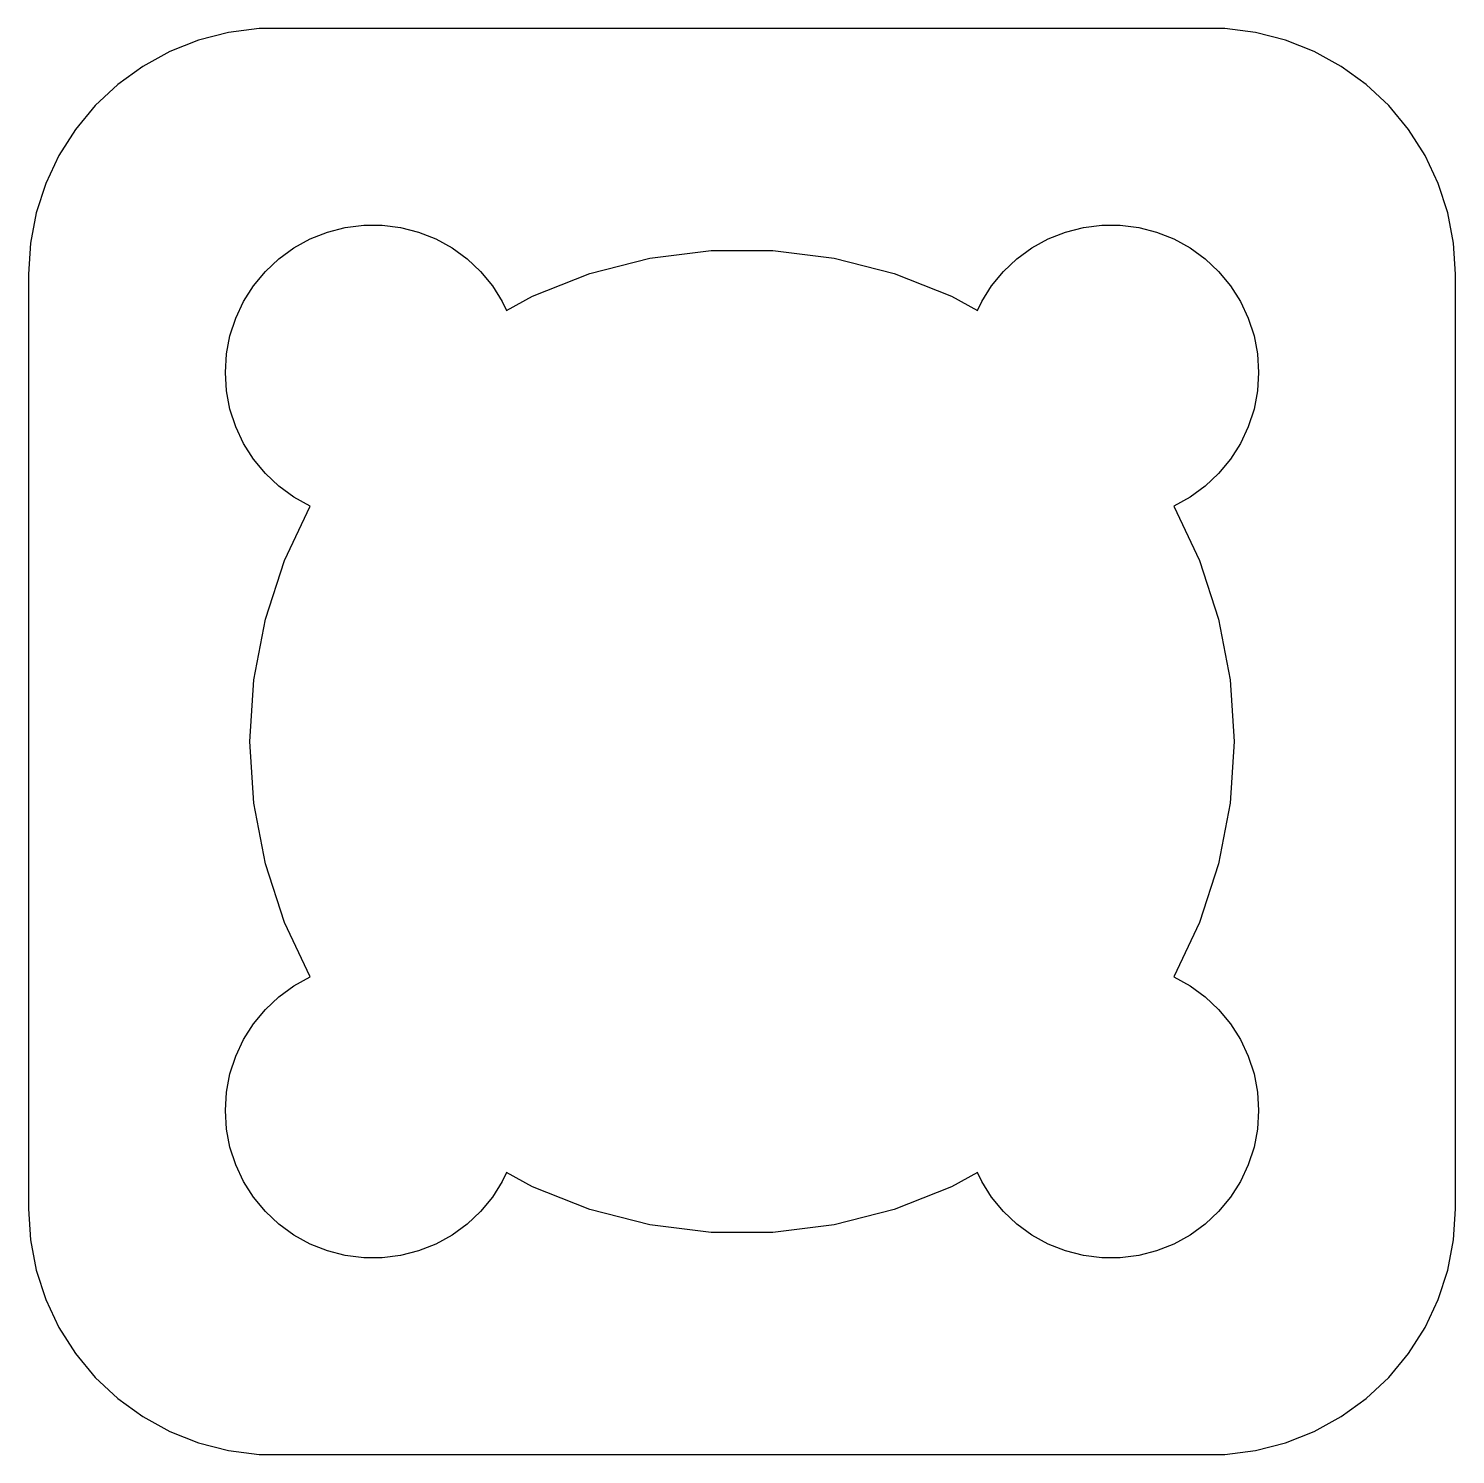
# Model space of a CAD drawing. Header units: metres. Extents: x -14.5 to 14.5, y 24.5 to 53.5.
import ezdxf

# ---------------------------------------------------------------- set-up
doc = ezdxf.new("R2010")
doc.units = ezdxf.units.M

msp = doc.modelspace()

# ---------------------------------------------------------------- linework, layer by layer
for p, q in [((-10.4369, 53.4114), (-11.0451, 53.2553)), ((-9.81395, 53.4901), (-10.4369, 53.4114)), ((9.81395, 53.4901), (-9.81395, 53.4901)), ((10.4369, 53.4114), (9.81395, 53.4901)), ((11.0451, 53.2553), (10.4369, 53.4114)), ((-11.0451, 53.2553), (-11.6289, 53.0241)), ((11.6289, 53.0241), (11.0451, 53.2553)), ((-11.6289, 53.0241), (-12.1791, 52.7216)), ((12.1791, 52.7216), (11.6289, 53.0241)), ((-12.1791, 52.7216), (-12.6871, 52.3526)), ((12.6871, 52.3526), (12.1791, 52.7216)), ((-12.6871, 52.3526), (-13.1448, 51.9227)), ((13.1448, 51.9227), (12.6871, 52.3526)), ((-13.1448, 51.9227), (-13.5451, 51.4389)), ((13.5451, 51.4389), (13.1448, 51.9227)), ((-13.5451, 51.4389), (-13.8815, 50.9088)), ((13.8815, 50.9088), (13.5451, 51.4389)), ((-13.8815, 50.9088), (-14.1489, 50.3406)), ((14.1489, 50.3406), (13.8815, 50.9088)), ((-14.1489, 50.3406), (-14.3429, 49.7434)), ((14.3429, 49.7434), (14.1489, 50.3406)), ((-14.3429, 49.7434), (-14.4606, 49.1267)), ((14.4606, 49.1267), (14.3429, 49.7434)), ((-8.77733, 49.2145), (-8.42705, 49.3532)), ((-8.42705, 49.3532), (-8.06213, 49.4469)), ((-8.06213, 49.4469), (-7.68837, 49.4941)), ((-7.68837, 49.4941), (-7.31161, 49.4941)), ((-7.31161, 49.4941), (-6.93785, 49.4469)), ((-6.93785, 49.4469), (-6.57294, 49.3532)), ((-6.57294, 49.3532), (-6.22266, 49.2145)), ((6.22266, 49.2145), (6.57294, 49.3532)), ((6.57294, 49.3532), (6.93785, 49.4469)), ((6.93785, 49.4469), (7.31161, 49.4941)), ((7.31161, 49.4941), (7.68837, 49.4941)), ((7.68837, 49.4941), (8.06213, 49.4469)), ((8.06213, 49.4469), (8.42705, 49.3532)), ((8.42705, 49.3532), (8.77733, 49.2145)), ((-14.4606, 49.1267), (-14.5, 48.5)), ((-9.41226, 48.8115), (-9.10747, 49.033)), ((-9.10747, 49.033), (-8.77733, 49.2145)), ((-6.22266, 49.2145), (-5.89252, 49.033)), ((-5.89252, 49.033), (-5.58772, 48.8115)), ((5.58772, 48.8115), (5.89252, 49.033)), ((5.89252, 49.033), (6.22266, 49.2145)), ((8.77733, 49.2145), (9.10747, 49.033)), ((9.10747, 49.033), (9.41226, 48.8115)), ((14.5, 48.5), (14.4606, 49.1267)), ((-9.6869, 48.5536), (-9.41226, 48.8115)), ((-5.58772, 48.8115), (-5.31308, 48.5536)), ((-3.09016, 48.5106), (-1.87381, 48.8229)), ((-1.87381, 48.8229), (-0.6279, 48.9803)), ((-0.6279, 48.9803), (0.6279, 48.9803)), ((0.6279, 48.9803), (1.87381, 48.8229)), ((1.87381, 48.8229), (3.09016, 48.5106)), ((5.31308, 48.5536), (5.58772, 48.8115)), ((9.41226, 48.8115), (9.6869, 48.5536)), ((-14.5, 48.5), (-14.5, 29.5)), ((-9.92705, 48.2634), (-9.6869, 48.5536)), ((-5.31308, 48.5536), (-5.07294, 48.2634)), ((-4.25778, 48.0483), (-3.09016, 48.5106)), ((3.09016, 48.5106), (4.25778, 48.0483)), ((5.07294, 48.2634), (5.31308, 48.5536)), ((9.6869, 48.5536), (9.92705, 48.2634)), ((14.5, 29.5), (14.5, 48.5)), ((-10.1289, 47.9453), (-9.92705, 48.2634)), ((-5.07294, 48.2634), (-4.87108, 47.9453)), ((4.87108, 47.9453), (5.07294, 48.2634)), ((9.92705, 48.2634), (10.1289, 47.9453)), ((-10.2893, 47.6044), (-10.1289, 47.9453)), ((-4.87108, 47.9453), (-4.78354, 47.7592)), ((-4.78354, 47.7592), (-4.25778, 48.0483)), ((4.25778, 48.0483), (4.78354, 47.7592)), ((4.78354, 47.7592), (4.87108, 47.9453)), ((10.1289, 47.9453), (10.2893, 47.6044)), ((-10.4057, 47.2461), (-10.2893, 47.6044)), ((10.2893, 47.6044), (10.4057, 47.2461)), ((-10.4763, 46.876), (-10.4057, 47.2461)), ((10.4057, 47.2461), (10.4763, 46.876)), ((-10.5, 46.5), (-10.4763, 46.876)), ((10.4763, 46.876), (10.5, 46.5)), ((-10.4763, 46.124), (-10.5, 46.5)), ((10.5, 46.5), (10.4763, 46.124)), ((-10.4057, 45.7539), (-10.4763, 46.124)), ((10.4763, 46.124), (10.4057, 45.7539)), ((-10.2893, 45.3956), (-10.4057, 45.7539)), ((10.4057, 45.7539), (10.2893, 45.3956)), ((-10.1289, 45.0547), (-10.2893, 45.3956)), ((10.2893, 45.3956), (10.1289, 45.0547)), ((-9.92705, 44.7366), (-10.1289, 45.0547)), ((10.1289, 45.0547), (9.92705, 44.7366)), ((-9.6869, 44.4464), (-9.92705, 44.7366)), ((9.92705, 44.7366), (9.6869, 44.4464)), ((-9.41226, 44.1884), (-9.6869, 44.4464)), ((9.6869, 44.4464), (9.41226, 44.1884)), ((-9.10747, 43.967), (-9.41226, 44.1884)), ((9.41226, 44.1884), (9.10747, 43.967)), ((-8.77797, 43.7859), (-9.10747, 43.967)), ((9.10747, 43.967), (8.77797, 43.7859)), ((-9.29776, 42.6812), (-8.77797, 43.7859)), ((8.77797, 43.7859), (9.29776, 42.6812)), ((-9.68582, 41.4869), (-9.29776, 42.6812)), ((9.29776, 42.6812), (9.68582, 41.4869)), ((-9.92114, 40.2533), (-9.68582, 41.4869)), ((9.68582, 41.4869), (9.92114, 40.2533)), ((-10, 39), (-9.92114, 40.2533)), ((9.92114, 40.2533), (10, 39)), ((-9.92114, 37.7467), (-10, 39)), ((10, 39), (9.92114, 37.7467)), ((-9.68582, 36.5131), (-9.92114, 37.7467)), ((9.92114, 37.7467), (9.68582, 36.5131)), ((-9.29776, 35.3188), (-9.68582, 36.5131)), ((9.68582, 36.5131), (9.29776, 35.3188)), ((-8.77797, 34.2141), (-9.29776, 35.3188)), ((9.29776, 35.3188), (8.77797, 34.2141)), ((-9.41226, 33.8116), (-9.10747, 34.033)), ((-9.10747, 34.033), (-8.77797, 34.2141)), ((8.77797, 34.2141), (9.10747, 34.033)), ((9.10747, 34.033), (9.41226, 33.8116)), ((-9.6869, 33.5536), (-9.41226, 33.8116)), ((9.41226, 33.8116), (9.6869, 33.5536)), ((-9.92705, 33.2634), (-9.6869, 33.5536)), ((9.6869, 33.5536), (9.92705, 33.2634)), ((-10.1289, 32.9453), (-9.92705, 33.2634)), ((9.92705, 33.2634), (10.1289, 32.9453)), ((-10.2893, 32.6044), (-10.1289, 32.9453)), ((10.1289, 32.9453), (10.2893, 32.6044)), ((-10.4057, 32.2461), (-10.2893, 32.6044)), ((10.2893, 32.6044), (10.4057, 32.2461)), ((-10.4763, 31.876), (-10.4057, 32.2461)), ((10.4057, 32.2461), (10.4763, 31.876)), ((-10.5, 31.5), (-10.4763, 31.876)), ((10.4763, 31.876), (10.5, 31.5)), ((-10.4763, 31.124), (-10.5, 31.5)), ((10.5, 31.5), (10.4763, 31.124)), ((-10.4057, 30.7539), (-10.4763, 31.124)), ((10.4763, 31.124), (10.4057, 30.7539)), ((-10.2893, 30.3956), (-10.4057, 30.7539)), ((10.4057, 30.7539), (10.2893, 30.3956)), ((-10.1289, 30.0547), (-10.2893, 30.3956)), ((-4.78354, 30.2408), (-4.87108, 30.0547)), ((-4.25778, 29.9517), (-4.78354, 30.2408)), ((4.78354, 30.2408), (4.25778, 29.9517)), ((4.87108, 30.0547), (4.78354, 30.2408)), ((10.2893, 30.3956), (10.1289, 30.0547)), ((-9.92705, 29.7366), (-10.1289, 30.0547)), ((-4.87108, 30.0547), (-5.07294, 29.7366)), ((-3.09016, 29.4894), (-4.25778, 29.9517)), ((4.25778, 29.9517), (3.09016, 29.4894)), ((5.07294, 29.7366), (4.87108, 30.0547)), ((10.1289, 30.0547), (9.92705, 29.7366)), ((-9.6869, 29.4464), (-9.92705, 29.7366)), ((-5.07294, 29.7366), (-5.31308, 29.4464)), ((5.31308, 29.4464), (5.07294, 29.7366)), ((9.92705, 29.7366), (9.6869, 29.4464)), ((-14.5, 29.5), (-14.4606, 28.8733)), ((-9.41226, 29.1885), (-9.6869, 29.4464)), ((-5.31308, 29.4464), (-5.58772, 29.1885)), ((-1.87381, 29.1771), (-3.09016, 29.4894)), ((3.09016, 29.4894), (1.87381, 29.1771)), ((5.58772, 29.1885), (5.31308, 29.4464)), ((9.6869, 29.4464), (9.41226, 29.1885)), ((14.4606, 28.8733), (14.5, 29.5)), ((-9.10747, 28.967), (-9.41226, 29.1885)), ((-5.58772, 29.1885), (-5.89252, 28.967)), ((-0.6279, 29.0197), (-1.87381, 29.1771)), ((0.6279, 29.0197), (-0.6279, 29.0197)), ((1.87381, 29.1771), (0.6279, 29.0197)), ((5.89252, 28.967), (5.58772, 29.1885)), ((9.41226, 29.1885), (9.10747, 28.967)), ((-14.4606, 28.8733), (-14.3429, 28.2566)), ((-8.77733, 28.7855), (-9.10747, 28.967)), ((-8.42705, 28.6468), (-8.77733, 28.7855)), ((-6.22266, 28.7855), (-6.57294, 28.6468)), ((-5.89252, 28.967), (-6.22266, 28.7855)), ((6.22266, 28.7855), (5.89252, 28.967)), ((6.57294, 28.6468), (6.22266, 28.7855)), ((8.77733, 28.7855), (8.42705, 28.6468)), ((9.10747, 28.967), (8.77733, 28.7855)), ((14.3429, 28.2566), (14.4606, 28.8733)), ((-8.06213, 28.5531), (-8.42705, 28.6468)), ((-7.68837, 28.5059), (-8.06213, 28.5531)), ((-7.31161, 28.5059), (-7.68837, 28.5059)), ((-6.93785, 28.5531), (-7.31161, 28.5059)), ((-6.57294, 28.6468), (-6.93785, 28.5531)), ((6.93785, 28.5531), (6.57294, 28.6468)), ((7.31161, 28.5059), (6.93785, 28.5531)), ((7.68837, 28.5059), (7.31161, 28.5059)), ((8.06213, 28.5531), (7.68837, 28.5059)), ((8.42705, 28.6468), (8.06213, 28.5531)), ((-14.3429, 28.2566), (-14.1489, 27.6594)), ((14.1489, 27.6594), (14.3429, 28.2566)), ((-14.1489, 27.6594), (-13.8815, 27.0912)), ((13.8815, 27.0912), (14.1489, 27.6594)), ((-13.8815, 27.0912), (-13.5451, 26.5611)), ((13.5451, 26.5611), (13.8815, 27.0912)), ((-13.5451, 26.5611), (-13.1448, 26.0773)), ((13.1448, 26.0773), (13.5451, 26.5611)), ((-13.1448, 26.0773), (-12.6871, 25.6474)), ((12.6871, 25.6474), (13.1448, 26.0773)), ((-12.6871, 25.6474), (-12.1791, 25.2784)), ((12.1791, 25.2784), (12.6871, 25.6474)), ((-12.1791, 25.2784), (-11.6289, 24.9759)), ((11.6289, 24.9759), (12.1791, 25.2784)), ((-11.6289, 24.9759), (-11.0451, 24.7447)), ((11.0451, 24.7447), (11.6289, 24.9759)), ((-11.0451, 24.7447), (-10.4369, 24.5886)), ((10.4369, 24.5886), (11.0451, 24.7447)), ((-10.4369, 24.5886), (-9.81395, 24.5099)), ((-9.81395, 24.5099), (9.81395, 24.5099)), ((9.81395, 24.5099), (10.4369, 24.5886))]:
    msp.add_line(p, q)

doc.saveas('drawing.dxf')
